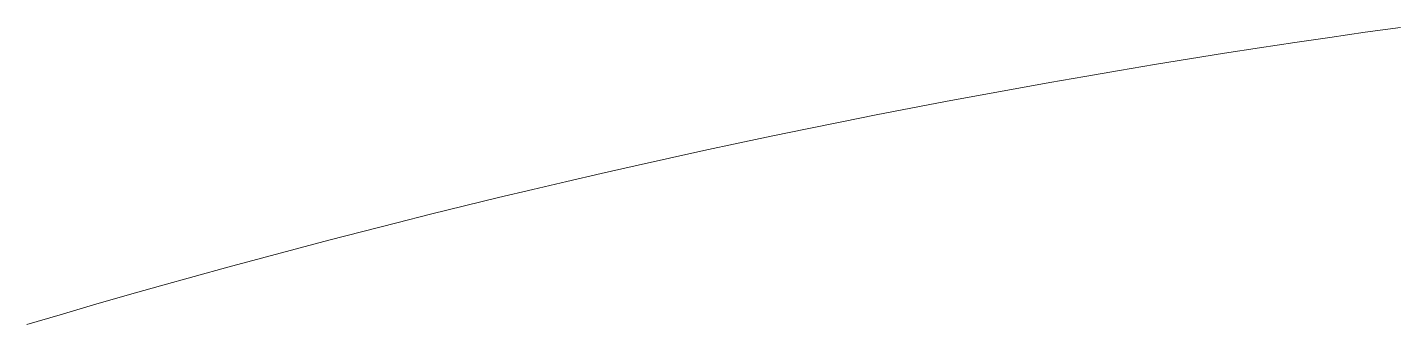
# Model space of a CAD drawing. Header units: millimetres. Extents: x 144517 to 159919, y -31393 to -20504.
# Drawn here: x 158246.98 to 158271.78, y -29760.47 to -29755.1 of the extents above; entities that cross this region are included whole.
import ezdxf

# ---------------------------------------------------------------- set-up
doc = ezdxf.new("R2010")
doc.units = ezdxf.units.MM
doc.header["$MEASUREMENT"] = 0
doc.layers.add('A - SHEET', color=7, linetype='Continuous', lineweight=9)
doc.layers.add('Layer 1', color=7, linetype='Continuous')

# ---------------------------------------------------------------- blocks, each defined once
blk = doc.blocks.new('agdsggad')
at = {"layer": 'Layer 1', "lineweight": 0}
blk.add_lwpolyline([(248.221, 489.3597), (247.9673, 489.3243), (247.7138, 489.2879), (247.4606, 489.2506), (247.2078, 489.2123), (246.9553, 489.1731), (246.7031, 489.1329), (246.4512, 489.0918), (246.1996, 489.0498), (245.9484, 489.0068), (245.6975, 488.9629), (245.4469, 488.9181), (245.1967, 488.8723), (244.9468, 488.8256), (244.6972, 488.778), (244.4479, 488.7294), (244.199, 488.68), (243.9505, 488.6296), (243.7023, 488.5782), (243.4544, 488.526), (243.2069, 488.4728), (242.9597, 488.4188), (242.7129, 488.3638), (242.4664, 488.3079), (242.2203, 488.2511), (241.9746, 488.1934), (241.7292, 488.1347), (241.4841, 488.0752), (241.2394, 488.0148), (240.9951, 487.9535), (240.7512, 487.8913), (240.5076, 487.8282), (240.2644, 487.7642), (240.0216, 487.6993), (239.7792, 487.6335), (239.5371, 487.5668), (239.2954, 487.4992), (239.0541, 487.4308), (238.8131, 487.3615), (238.5726, 487.2913), (238.3324, 487.2202)], dxfattribs=at)
blk = doc.blocks.new('EWRSDG')
at = {"xscale": 3.437246875556696, "yscale": 3.437246875556696, "zscale": 3.437246875556696}
blk.add_blockref('agdsggad', (-192566.76, -259573.4), dxfattribs=at)

msp = doc.modelspace()

# ---------------------------------------------------------------- block references
at = {"layer": 'A - SHEET', "xscale": 0.7307667054224303, "yscale": 0.7307667054224303, "zscale": 0.7307667054224303}
msp.add_blockref('EWRSDG', (298369.7, 158703.315, -0.002), dxfattribs=at)

doc.saveas('drawing.dxf')
